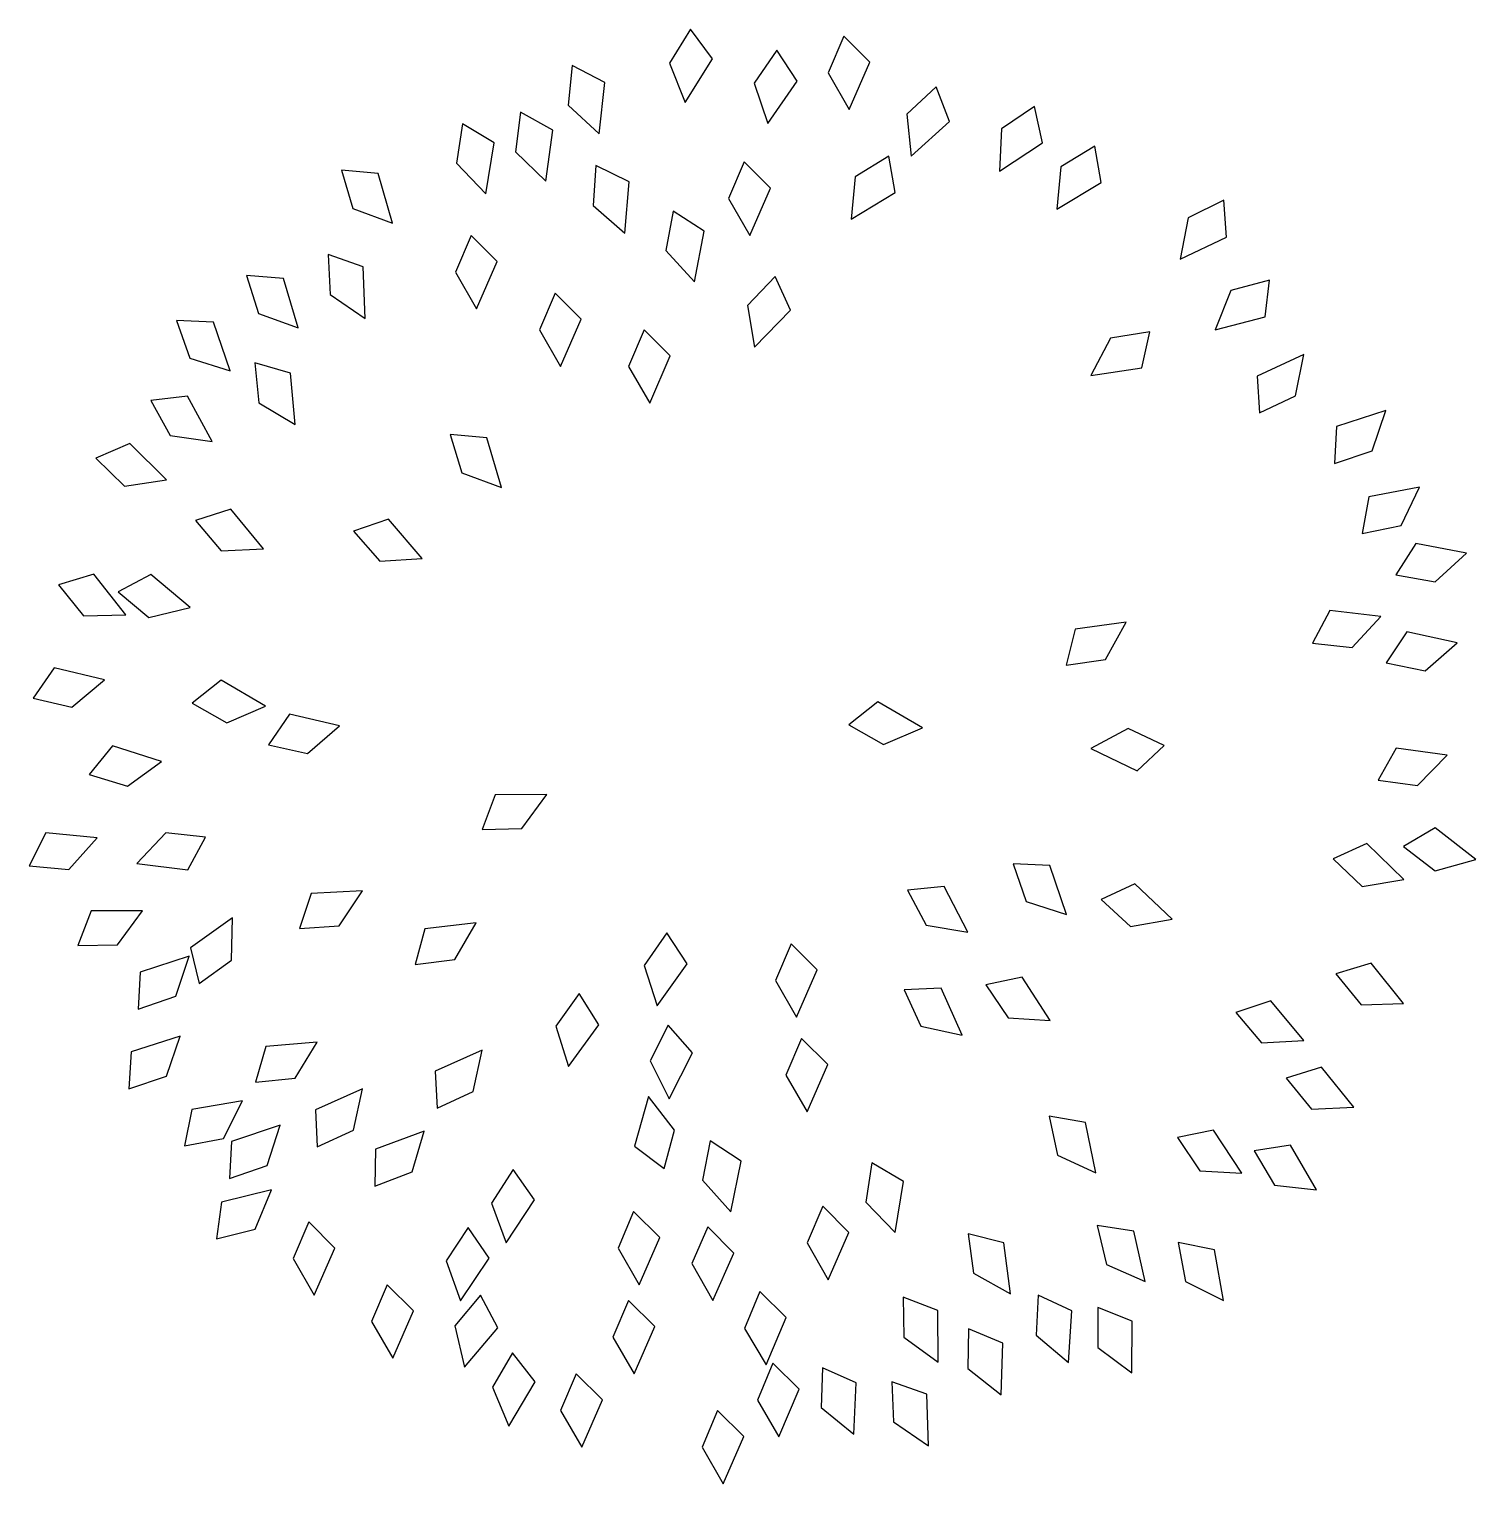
# Model space of a CAD drawing. Header units: millimetres. Extents: x 308.68 to 311.63, y 2547.64 to 2550.61.
import ezdxf

# ---------------------------------------------------------------- set-up
doc = ezdxf.new("R2010")
doc.units = ezdxf.units.MM
doc.header["$LTSCALE"] = 10
doc.layers.add('Vegetais', color=94, linetype='Continuous')

msp = doc.modelspace()

# ---------------------------------------------------------------- linework, layer by layer
at = {"layer": 'Vegetais'}
for points in [[(310.0295, 2550.6124), (309.9869, 2550.543), (310.0184, 2550.4625), (310.0744, 2550.5517)], [(310.3427, 2550.598), (310.3108, 2550.523), (310.3539, 2550.448), (310.3961, 2550.5446)], [(310.2057, 2550.5691), (310.1599, 2550.5017), (310.1876, 2550.4198), (310.2477, 2550.5063)], [(309.788, 2550.5384), (309.7797, 2550.4573), (309.843, 2550.3984), (309.8548, 2550.5031)], [(310.5311, 2550.4943), (310.4715, 2550.4388), (310.4803, 2550.3528), (310.5582, 2550.4238)], [(310.7323, 2550.4543), (310.6649, 2550.4085), (310.6605, 2550.3222), (310.7482, 2550.3804)], [(309.5639, 2550.4189), (309.5515, 2550.3384), (309.6117, 2550.2763), (309.6288, 2550.3802)], [(309.6826, 2550.4428), (309.6723, 2550.362), (309.7341, 2550.3015), (309.7485, 2550.4059)], [(310.8554, 2550.3736), (310.7861, 2550.3309), (310.7779, 2550.2448), (310.8681, 2550.2991)], [(309.8364, 2550.3335), (309.8305, 2550.2523), (309.8955, 2550.1953), (309.9042, 2550.3003)], [(310.1393, 2550.3412), (310.1074, 2550.2662), (310.1505, 2550.1912), (310.1927, 2550.2878)], [(310.4349, 2550.3532), (310.3656, 2550.3104), (310.3575, 2550.2243), (310.4477, 2550.2788)], [(309.3168, 2550.3244), (309.3402, 2550.2463), (309.4213, 2550.2162), (309.392, 2550.3174)], [(309.9939, 2550.2404), (309.9791, 2550.1603), (310.0376, 2550.0965), (310.0577, 2550.1999)], [(311.1189, 2550.2632), (311.0459, 2550.2272), (311.0296, 2550.1423), (311.1245, 2550.1878)], [(309.5817, 2550.1912), (309.5498, 2550.1163), (309.5929, 2550.0413), (309.6351, 2550.1378)], [(309.2896, 2550.1518), (309.2935, 2550.0704), (309.3649, 2550.0216), (309.3609, 2550.1269)], [(309.123, 2550.1091), (309.1472, 2550.0313), (309.2286, 2550.002), (309.1983, 2550.1029)], [(310.2024, 2550.1072), (310.1463, 2550.0481), (310.1604, 2549.9628), (310.2337, 2550.0384)], [(311.212, 2550.0995), (311.1333, 2550.0785), (311.1007, 2549.9984), (311.2028, 2550.0245)], [(309.7532, 2550.0732), (309.7213, 2549.9982), (309.7644, 2549.9232), (309.8066, 2550.0197)], [(308.98, 2550.0173), (309.0072, 2549.9405), (309.0896, 2549.9144), (309.0555, 2550.014)], [(309.935, 2549.9982), (309.9031, 2549.9232), (309.9462, 2549.8482), (309.9884, 2549.9448)], [(310.9679, 2549.9944), (310.8875, 2549.9812), (310.8473, 2549.9046), (310.9514, 2549.9207)], [(311.1913, 2549.8285), (311.2649, 2549.8634), (311.2824, 2549.9481), (311.1868, 2549.9039)], [(309.14, 2549.9305), (309.1483, 2549.8494), (309.2223, 2549.8046), (309.2126, 2549.9095)], [(308.9276, 2549.8539), (308.9669, 2549.7826), (309.0526, 2549.7703), (309.0026, 2549.863)], [(311.3446, 2549.7254), (311.4219, 2549.7513), (311.4493, 2549.8333), (311.3491, 2549.8008)], [(308.8155, 2549.7358), (308.8738, 2549.6789), (308.9593, 2549.6918), (308.8847, 2549.7662)], [(309.5386, 2549.7841), (309.5623, 2549.7061), (309.6435, 2549.6764), (309.6138, 2549.7774)], [(311.4009, 2549.5825), (311.4808, 2549.5987), (311.5181, 2549.6767), (311.4147, 2549.6568)], [(309.0189, 2549.609), (309.0712, 2549.5465), (309.1575, 2549.5507), (309.0908, 2549.6322)], [(309.3417, 2549.5869), (309.3952, 2549.5255), (309.4815, 2549.5315), (309.4131, 2549.6116)], [(311.4703, 2549.4981), (311.5504, 2549.4835), (311.614, 2549.5421), (311.5106, 2549.562)], [(308.739, 2549.4774), (308.79, 2549.4138), (308.8764, 2549.4163), (308.8114, 2549.4991)], [(308.8608, 2549.4628), (308.9236, 2549.4109), (309.0077, 2549.4309), (308.9272, 2549.4988)], [(311.2995, 2549.3583), (311.3805, 2549.3496), (311.4396, 2549.4127), (311.335, 2549.4249)], [(310.7968, 2549.3134), (310.8774, 2549.325), (310.9192, 2549.4008), (310.8148, 2549.3868)], [(311.4503, 2549.3184), (311.53, 2549.3017), (311.5952, 2549.3586), (311.4923, 2549.3812)], [(308.687, 2549.2458), (308.7664, 2549.2277), (308.8326, 2549.2834), (308.7301, 2549.3079)], [(309.0117, 2549.2359), (309.0824, 2549.1954), (309.162, 2549.2293), (309.0711, 2549.2826)], [(310.3531, 2549.1915), (310.4239, 2549.1512), (310.5034, 2549.1855), (310.4123, 2549.2384)], [(309.1678, 2549.1507), (309.2473, 2549.1331), (309.3131, 2549.1893), (309.2105, 2549.213)], [(310.9971, 2549.1494), (310.9232, 2549.1838), (310.8468, 2549.1433), (310.9419, 2549.0978)], [(308.8017, 2549.0897), (308.8796, 2549.0659), (308.9496, 2549.1167), (308.8492, 2549.1484)], [(311.4336, 2549.0782), (311.5144, 2549.0676), (311.5751, 2549.1292), (311.4708, 2549.144)], [(309.6038, 2548.9778), (309.6852, 2548.9795), (309.736, 2549.0495), (309.6306, 2549.0485)], [(308.6789, 2548.9033), (308.7601, 2548.8963), (308.8179, 2548.9606), (308.7131, 2548.9707)], [(309.0393, 2548.9617), (308.9584, 2548.9708), (308.8989, 2548.9081), (309.0034, 2548.8953)], [(311.4855, 2548.9429), (311.5501, 2548.8933), (311.6335, 2548.9163), (311.5506, 2548.9812)], [(311.3418, 2548.9177), (311.4009, 2548.8616), (311.4862, 2548.8757), (311.4106, 2548.949)], [(310.6882, 2548.9077), (310.715, 2548.8307), (310.7973, 2548.8042), (310.7636, 2548.904)], [(309.231, 2548.7756), (309.3123, 2548.7806), (309.3601, 2548.8527), (309.2549, 2548.8473)], [(310.4727, 2548.8541), (310.5106, 2548.782), (310.5959, 2548.7679), (310.5479, 2548.8616)], [(310.8684, 2548.8349), (310.9282, 2548.7795), (311.0133, 2548.7946), (310.9368, 2548.867)], [(308.7782, 2548.7409), (308.8597, 2548.7421), (308.9108, 2548.8119), (308.8055, 2548.8114)], [(309.0265, 2548.663), (309.0924, 2548.7109), (309.094, 2548.7974), (309.0082, 2548.7363)], [(309.4676, 2548.7022), (309.5484, 2548.712), (309.5918, 2548.7868), (309.4871, 2548.7751)], [(309.9812, 2548.7665), (309.9347, 2548.6996), (309.9616, 2548.6174), (310.0226, 2548.7033)], [(310.2349, 2548.7442), (310.203, 2548.6692), (310.2461, 2548.5943), (310.2883, 2548.6908)], [(308.9018, 2548.6108), (308.9788, 2548.6372), (309.0058, 2548.7193), (308.9058, 2548.6862)], [(311.3477, 2548.6829), (311.3989, 2548.6195), (311.4853, 2548.6224), (311.4199, 2548.705)], [(310.6327, 2548.6604), (310.678, 2548.5927), (310.7643, 2548.5877), (310.7066, 2548.6758)], [(309.802, 2548.6427), (309.7547, 2548.5763), (309.7806, 2548.4938), (309.8426, 2548.579)], [(310.4658, 2548.6503), (310.4998, 2548.5763), (310.5842, 2548.5577), (310.5412, 2548.6539)], [(311.143, 2548.6039), (311.1958, 2548.5419), (311.2822, 2548.5469), (311.2147, 2548.6278)], [(309.9837, 2548.5781), (309.9473, 2548.5052), (309.9857, 2548.4277), (310.0337, 2548.5215)], [(308.8825, 2548.4482), (308.9598, 2548.4738), (308.9877, 2548.5557), (308.8873, 2548.5236)], [(310.2564, 2548.5511), (310.2246, 2548.4762), (310.2677, 2548.4012), (310.3099, 2548.4977)], [(309.141, 2548.4618), (309.2221, 2548.4698), (309.2672, 2548.5435), (309.1623, 2548.5343)], [(309.5121, 2548.4083), (309.586, 2548.4427), (309.6041, 2548.5273), (309.5082, 2548.4838)], [(311.246, 2548.4695), (311.298, 2548.4068), (311.3844, 2548.4108), (311.3179, 2548.4925)], [(309.2674, 2548.3298), (309.3414, 2548.3638), (309.36, 2548.4483), (309.2638, 2548.4053)], [(309.9755, 2548.2851), (309.9969, 2548.3637), (309.9441, 2548.4321), (309.9154, 2548.3308)], [(308.9961, 2548.3314), (309.0761, 2548.3464), (309.1147, 2548.4238), (309.011, 2548.4055)], [(309.0881, 2548.2649), (309.1651, 2548.2916), (309.1918, 2548.3739), (309.0919, 2548.3404)], [(310.7617, 2548.3923), (310.7788, 2548.3126), (310.8572, 2548.2762), (310.8361, 2548.3794)], [(309.3852, 2548.2495), (309.4613, 2548.2786), (309.4854, 2548.3616), (309.3866, 2548.325)], [(310.0699, 2548.3415), (310.0543, 2548.2615), (310.112, 2548.1971), (310.1332, 2548.3003)], [(311.024, 2548.3483), (311.0694, 2548.2806), (311.1557, 2548.2757), (311.0979, 2548.3638)], [(311.1805, 2548.3215), (311.2219, 2548.2514), (311.3078, 2548.2416), (311.2552, 2548.3328)], [(309.6675, 2548.2831), (309.6235, 2548.2146), (309.6534, 2548.1334), (309.7112, 2548.2215)], [(310.3997, 2548.297), (310.3875, 2548.2164), (310.4478, 2548.1545), (310.4647, 2548.2585)], [(309.0618, 2548.1414), (309.1407, 2548.1617), (309.1739, 2548.2415), (309.0717, 2548.2163)], [(309.9134, 2548.1978), (309.8816, 2548.1228), (309.9247, 2548.0479), (309.9669, 2548.1444)], [(310.2996, 2548.2081), (310.2677, 2548.1332), (310.3108, 2548.0582), (310.353, 2548.1547)], [(309.2499, 2548.1763), (309.2181, 2548.1013), (309.2612, 2548.0263), (309.3033, 2548.1228)], [(309.5758, 2548.1645), (309.5308, 2548.0966), (309.5596, 2548.015), (309.6186, 2548.1023)], [(310.0649, 2548.166), (310.0324, 2548.0913), (310.0749, 2548.016), (310.1178, 2548.1122)], [(310.8603, 2548.1688), (310.8788, 2548.0894), (310.9579, 2548.0544), (310.9349, 2548.1572)], [(310.5964, 2548.152), (310.6074, 2548.0713), (310.6829, 2548.029), (310.6696, 2548.1335)], [(311.0256, 2548.1343), (311.0405, 2548.0542), (311.1178, 2548.0155), (311.0997, 2548.1193)], [(309.4102, 2548.0479), (309.3783, 2547.9729), (309.4214, 2547.8979), (309.4636, 2547.9945)], [(309.6004, 2548.0263), (309.5484, 2547.9637), (309.5681, 2547.8795), (309.6362, 2547.9598)], [(309.9031, 2548.016), (309.8713, 2547.941), (309.9144, 2547.8661), (309.9566, 2547.9626)], [(310.1711, 2548.0339), (310.14, 2547.9587), (310.1838, 2547.8841), (310.225, 2547.981)], [(310.4639, 2548.0222), (310.4654, 2547.9408), (310.5354, 2547.8899), (310.5345, 2547.9953)], [(310.7399, 2548.0263), (310.7355, 2547.945), (310.8016, 2547.8892), (310.8083, 2547.9943)], [(310.8611, 2548.0014), (310.8615, 2547.9199), (310.9308, 2547.8681), (310.9313, 2547.9734)], [(310.5976, 2547.9579), (310.5961, 2547.8765), (310.664, 2547.823), (310.6671, 2547.9283)], [(309.6661, 2547.909), (309.6251, 2547.8386), (309.6586, 2547.7589), (309.7124, 2547.8494)], [(309.7963, 2547.8661), (309.7644, 2547.7911), (309.8075, 2547.7161), (309.8497, 2547.8126)], [(310.198, 2547.8875), (310.1666, 2547.8123), (310.2102, 2547.7376), (310.2518, 2547.8344)], [(310.2991, 2547.8785), (310.2961, 2547.7971), (310.3631, 2547.7424), (310.3681, 2547.8476)], [(310.4409, 2547.8495), (310.4444, 2547.7681), (310.5156, 2547.719), (310.5121, 2547.8242)], [(310.0849, 2547.7911), (310.0531, 2547.7161), (310.0962, 2547.6411), (310.1384, 2547.7377)]]:
    msp.add_lwpolyline(points, close=True, dxfattribs=at)

doc.saveas('drawing.dxf')
